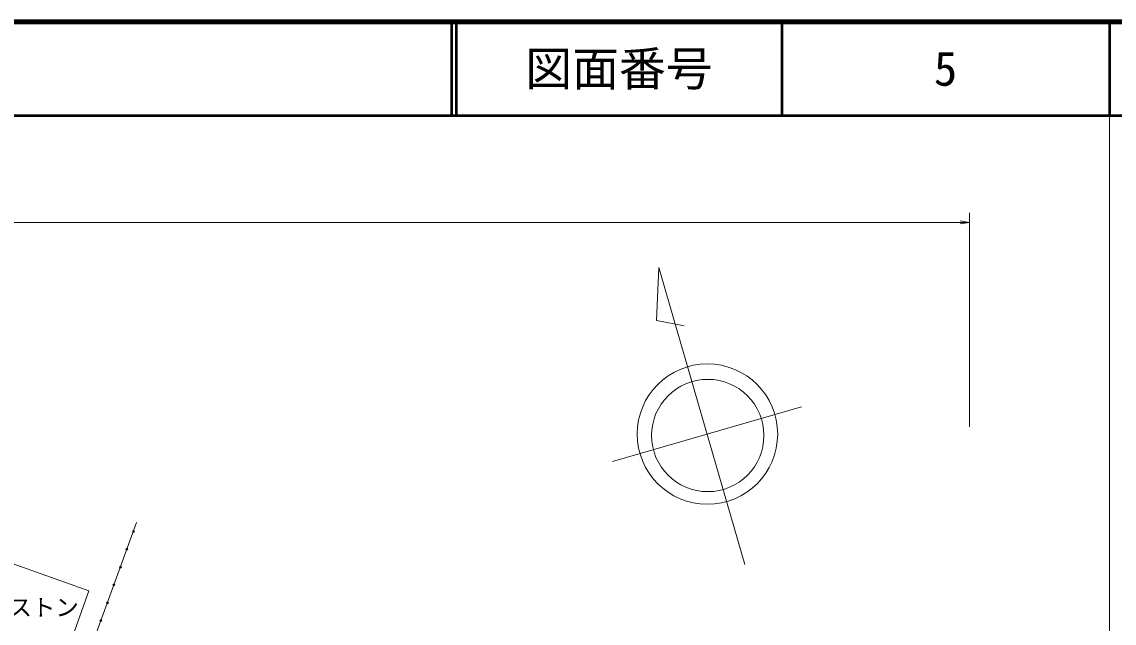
# Model space of a CAD drawing. Units: millimetres, scale not verified. Extents: x 40000 to 680000, y 20000 to 380000.
# Drawn here: x 462862 to 579500, y 315732 to 380000 of the extents above; entities that cross this region are included whole.
import ezdxf
from ezdxf.enums import TextEntityAlignment as Align

# ---------------------------------------------------------------- set-up
doc = ezdxf.new("R2010")
doc.units = ezdxf.units.MM
doc.header["$LTSCALE"] = 1000
for name, color, linetype, lineweight in [('M-BGD', 7, 'Continuous', 13), ('M-BMK-SRVR', 3, 'Continuous', 13), ('M-STR-HTXT', 7, 'Continuous', 13), ('M-TTL', 2, 'Continuous', 140), ('M-TTL-BAND', 7, 'Continuous', 13), ('M-TTL-LINE', 7, 'Continuous', 50)]:
    doc.layers.add(name, color=color, linetype=linetype, lineweight=lineweight)
doc.layers.add('M-TTL-TXT', color=7, linetype='Continuous')
doc.styles.add('ＭＳ ゴシック', font='')
doc.styles.get('ＭＳ ゴシック').set_extended_font_data('MS Gothic')

# ---------------------------------------------------------------- blocks, each defined once
blk = doc.blocks.new('open_arrow')
at = {"color": 0, "linetype": 'Continuous', "lineweight": -2}
blk.add_lwpolyline([(7.5, 1.25), (0, 0), (7.5, -1.25)], dxfattribs=at)

msp = doc.modelspace()

# ---------------------------------------------------------------- linework, layer by layer
at = {"layer": 'M-BGD'}
for p, q in [((450982, 325956), (470004, 319190)), ((466796, 303601), (475120, 326491)), ((465664, 306989), (470004, 319190))]:
    msp.add_line(p, q, dxfattribs=at)
for centre, radius in [((474773, 325537), 100), ((474773, 325537), 60), ((474773, 325537), 20), ((474079, 323630), 100), ((474079, 323630), 60), ((474079, 323630), 20), ((473386, 321722), 100), ((473386, 321722), 60), ((473386, 321722), 20), ((472692, 319815), 100), ((472692, 319815), 60), ((472692, 319815), 20), ((471998, 317907), 100), ((471998, 317907), 60), ((471998, 317907), 20), ((471305, 316000), 100), ((471305, 316000), 60), ((471305, 316000), 20)]:
    msp.add_circle(centre, radius, dxfattribs=at)
at = {"layer": 'M-BMK-SRVR'}
for p, q in [((530885, 353733), (530641, 348071)), ((540055, 322000), (530885, 353733)), ((530641, 348071), (533591, 347522)), ((525941, 333016), (546117, 338846))]:
    msp.add_line(p, q, dxfattribs=at)
for centre, radius in [((536070, 335943), 7501), ((536105, 335789), 6000)]:
    msp.add_circle(centre, radius, dxfattribs=at)
at = {"layer": 'M-STR-HTXT'}
for p, q in [((564062, 336711), (564062, 359570)), ((210858, 358570), (564062, 358570))]:
    msp.add_line(p, q, dxfattribs=at)
at = {"layer": 'M-TTL'}
msp.add_line((680000, 380000), (40000, 380000), dxfattribs=at)
at = {"layer": 'M-TTL-BAND'}
msp.add_line((579000, 20000), (579000, 370000), dxfattribs=at)
at = {"layer": 'M-TTL-LINE'}
for p, q in [((508747, 380000), (508747, 370000)), ((509247, 380000), (509247, 370000)), ((543997, 380000), (543997, 370000)), ((579000, 380000), (579000, 370000)), ((40000, 370000), (680000, 370000))]:
    msp.add_line(p, q, dxfattribs=at)

# ---------------------------------------------------------------- block references
at = {"layer": 'M-STR-HTXT', "xscale": 133, "yscale": 133, "rotation": 180}
msp.add_blockref('open_arrow', (564062, 358570), dxfattribs=at)

# ---------------------------------------------------------------- texts
at = {"layer": 'M-BGD', "style": 'ＭＳ ゴシック'}
msp.add_text('（株）ブリヂストン', height=1833, dxfattribs=at).set_placement((457693, 315953), align=Align.BOTTOM_CENTER)
at = {"layer": 'M-TTL-TXT', "style": 'ＭＳ ゴシック'}
for s, p in [('図面番号', (526622, 375000)), ('5', (561497, 375000))]:
    msp.add_text(s, height=3666, dxfattribs=at).set_placement(p, align=Align.MIDDLE_CENTER)

doc.saveas('drawing.dxf')
